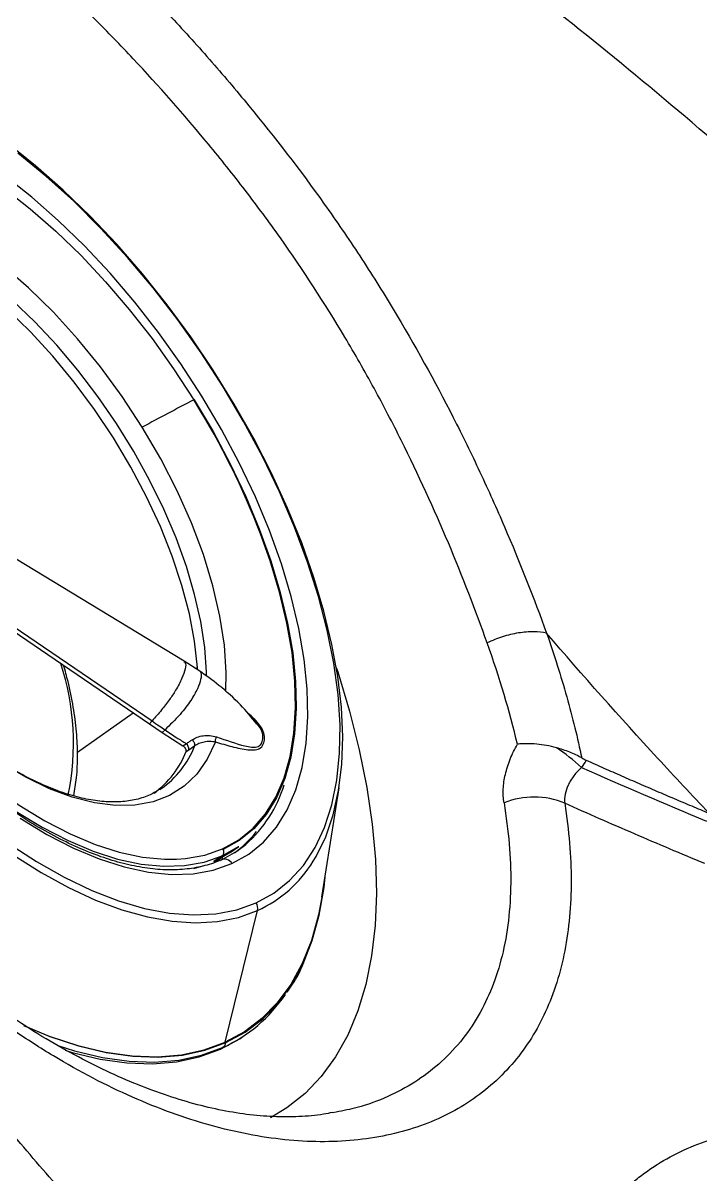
# Model space of a CAD drawing. Extents: x 527 to 611, y 788 to 934.
# Drawn here: x 540.353 to 543.259, y 818.72 to 823.659 of the extents above; entities that cross this region are included whole.
import ezdxf

# ---------------------------------------------------------------- set-up
doc = ezdxf.new("R2010")
doc.units = 0
doc.header["$MEASUREMENT"] = 0
doc.layers.add('1', color=4, linetype='Continuous')
doc.layers.add('GEOMETRY', color=4, linetype='Continuous', lineweight=25)

# ---------------------------------------------------------------- blocks, each defined once
blk = doc.blocks.new('2026_FLASH')
at = {"layer": 'GEOMETRY'}
for p, q in [((14.0127, 18.7179), (14.0059, 18.729)), ((13.9648, 17.609), (13.1452, 18.1056)), ((12.9452, 17.9338), (13.8155, 17.3409)), ((12.9595, 17.9436), (13.8265, 17.3529)), ((14.0309, 17.5668), (13.9644, 17.6093)), ((14.0144, 17.5773), (14.0212, 17.5822)), ((14.0218, 17.5725), (14.0212, 17.5822)), ((13.5066, 17.2197), (13.7459, 17.3883)), ((13.8265, 17.3529), (13.8155, 17.3409)), ((13.8155, 17.3409), (13.87, 17.3037)), ((13.8822, 17.315), (13.87, 17.3037)), ((13.87, 17.3037), (13.9589, 17.2461)), ((13.9589, 17.2461), (13.9734, 17.2555)), ((13.9838, 17.2295), (14.01, 17.2473)), ((13.9728, 17.2223), (13.9838, 17.2295)), ((13.8599, 17.0593), (13.8643, 17.0622)), ((14.554, 16.597), (14.6284, 17.0656)), ((14.1616, 16.7894), (14.1982, 16.8144)), ((14.1278, 16.775), (14.0912, 16.7501)), ((14.1264, 16.7677), (14.0944, 16.7459)), ((14.1616, 16.7894), (14.1264, 16.7677)), ((14.1309, 16.7605), (14.1264, 16.7677)), ((14.0059, 16.7208), (14.0543, 16.7353)), ((14.1402, 15.9755), (14.2787, 16.5403)), ((14.2157, 15.9997), (14.2254, 16.0063)), ((14.1194, 15.9458), (14.1291, 15.9524)), ((14.1402, 15.9755), (14.1436, 15.9741)), ((14.6163, 15.6764), (14.6004, 15.673))]:
    blk.add_line(p, q, dxfattribs=at)
at = {"layer": 'GEOMETRY', "flags": 128}
for points in [[(14.5176, 16.7519), (14.5298, 16.7722), (14.5713, 16.8568), (14.6036, 16.951), (14.6266, 17.0543), (14.64, 17.166), (14.6438, 17.2854), (14.6381, 17.4116), (14.6227, 17.5439), (14.5978, 17.6813), (14.5637, 17.8231), (14.5204, 17.9683), (14.4683, 18.116), (14.4077, 18.2651), (14.339, 18.4147), (14.2627, 18.5639), (14.1792, 18.7117), (14.0891, 18.8572), (13.993, 18.9993), (13.8915, 19.1372), (13.7853, 19.2699), (13.675, 19.3967), (13.5613, 19.5166), (13.4451, 19.6289), (13.327, 19.733), (13.2078, 19.828)], [(13.2319, 16.7788), (13.3509, 16.7036), (13.4687, 16.639), (13.5845, 16.5854), (13.6975, 16.5433), (13.8071, 16.5129), (13.9124, 16.4943), (14.0129, 16.4878), (14.1078, 16.4933), (14.1966, 16.5109), (14.2787, 16.5403)], [(14.2731, 16.5733), (14.3487, 16.6151), (14.4162, 16.6687), (14.4752, 16.7339), (14.5253, 16.8101), (14.5662, 16.8969), (14.5975, 16.9936), (14.6191, 17.0996), (14.6308, 17.2142), (14.6325, 17.3365), (14.6242, 17.4658), (14.606, 17.6012), (14.578, 17.7417), (14.5404, 17.8863), (14.4934, 18.0342), (14.4373, 18.1842), (14.3727, 18.3354), (14.2998, 18.4867), (14.2192, 18.6372), (14.1314, 18.7856), (14.0371, 18.9311), (13.9368, 19.0727), (13.8313, 19.2093), (13.7213, 19.3401), (13.6076, 19.4642), (13.4908, 19.5807), (13.3719, 19.6887), (13.2516, 19.7877)], [(13.2103, 16.8296), (13.3309, 16.7508), (13.4504, 16.683), (13.568, 16.6266), (13.6828, 16.582), (13.7942, 16.5495), (13.9013, 16.5293), (14.0034, 16.5216), (14.0999, 16.5264), (14.19, 16.5436), (14.2731, 16.5733)], [(14.169, 16.7413), (14.241, 16.7816), (14.3049, 16.8338), (14.3602, 16.8976), (14.4064, 16.9725), (14.4432, 17.0578), (14.4703, 17.1531), (14.4875, 17.2574), (14.4947, 17.3701), (14.4918, 17.4903), (14.4789, 17.6171), (14.456, 17.7494), (14.4233, 17.8864), (14.3811, 18.0269), (14.3297, 18.1699), (14.2695, 18.3143), (14.2008, 18.4589), (14.1244, 18.6028), (14.0407, 18.7448), (13.9504, 18.8838), (13.8541, 19.0187), (13.7526, 19.1486), (13.6467, 19.2725), (13.5372, 19.3893), (13.4249, 19.4983), (13.3106, 19.5985), (13.1953, 19.6893)], [(13.2612, 16.9366), (13.376, 16.8667), (13.4893, 16.8082), (13.6001, 16.7615), (13.7077, 16.7269), (13.8111, 16.7046), (13.9097, 16.6949), (14.0027, 16.6978), (14.0893, 16.7133), (14.169, 16.7413)], [(13.2445, 16.965), (13.3562, 16.897), (13.4664, 16.8401), (13.5743, 16.7946), (13.6789, 16.7609), (13.7796, 16.7393), (13.8756, 16.7298), (13.966, 16.7327), (14.0503, 16.7478), (14.1278, 16.775)], [(11.9629, 19.6366), (11.983, 19.6791), (12.0274, 19.7511), (12.0804, 19.8123), (12.1418, 19.8625), (12.211, 19.9012), (12.2875, 19.928), (12.3707, 19.9429), (12.46, 19.9457), (12.5547, 19.9364), (12.6541, 19.915), (12.7574, 19.8818), (12.8639, 19.8369), (12.9726, 19.7807), (13.0829, 19.7136), (13.1939, 19.6362), (13.3046, 19.549), (13.4144, 19.4528), (13.5222, 19.3481), (13.6274, 19.2359), (13.7292, 19.1169), (13.8266, 18.9922), (13.9191, 18.8625), (14.0059, 18.729)], [(13.7849, 18.6124), (13.6984, 18.7442), (13.6054, 18.8711), (13.5067, 18.9917), (13.4036, 19.1048), (13.2971, 19.2091), (13.1884, 19.3035), (13.0787, 19.3869), (12.9691, 19.4584), (12.879, 19.5082)], [(14.0603, 17.5451), (14.06, 17.5617), (14.0525, 17.6677), (14.0355, 17.7795), (14.0092, 17.8958), (13.9737, 18.0157), (13.9295, 18.138), (13.8768, 18.2615), (13.8164, 18.385), (13.7486, 18.5075), (13.6741, 18.6277), (13.5937, 18.7444), (13.5081, 18.8567), (13.4182, 18.9634), (13.3247, 19.0635), (13.2286, 19.1561), (13.1307, 19.2403), (13.032, 19.3152), (12.9334, 19.3803), (12.8992, 19.4006)], [(14.0212, 17.5822), (14.0092, 17.6944), (13.987, 17.8122), (13.9549, 17.9343), (13.9133, 18.0595), (13.8626, 18.1866), (13.8033, 18.3143), (13.7359, 18.4413), (13.6612, 18.5662), (13.5799, 18.6879), (13.4929, 18.8051), (13.401, 18.9166), (13.3051, 19.0214), (13.2062, 19.1182), (13.1053, 19.2063), (13.0035, 19.2846), (12.9046, 19.3506)], [(14.0079, 18.73), (14.0885, 18.5934), (14.1621, 18.4549), (14.2281, 18.3156), (14.2861, 18.1766), (14.3356, 18.039), (14.3762, 17.9038), (14.4077, 17.772), (14.4297, 17.6446), (14.4422, 17.5226), (14.445, 17.413)], [(14.1424, 17.4795), (14.1443, 17.5612), (14.1368, 17.6786), (14.1179, 17.8029), (14.0878, 17.9326), (14.0469, 18.0664), (13.9955, 18.2028), (13.9342, 18.3402), (13.8637, 18.4773), (13.7849, 18.6124)], [(13.9314, 16.7601), (13.9694, 16.7629), (14.0526, 16.7778), (14.1291, 16.8046), (14.1983, 16.8433), (14.2597, 16.8935), (14.3127, 16.9547), (14.3571, 17.0267), (14.3925, 17.1087), (14.4185, 17.2001), (14.4351, 17.3004), (14.442, 17.4086), (14.4392, 17.5241), (14.4268, 17.6458), (14.4048, 17.7729), (14.3734, 17.9045), (14.3329, 18.0395), (14.292, 18.1546)], [(12.3342, 17.9768), (12.421, 17.8433), (12.5135, 17.7136), (12.6109, 17.5889), (12.7126, 17.4699), (12.8178, 17.3577), (12.9257, 17.253), (13.0355, 17.1568), (13.1462, 17.0696), (13.2572, 16.9922), (13.3675, 16.9251), (13.4762, 16.8689), (13.5827, 16.824), (13.686, 16.7907), (13.7854, 16.7694), (13.8801, 16.7601), (13.9314, 16.7601)], [(14.6166, 17.5821), (14.6225, 17.5641), (14.6733, 17.395), (14.7151, 17.2292), (14.7476, 17.0674), (14.7707, 16.9105), (14.7842, 16.7592), (14.7882, 16.6141), (14.7826, 16.4761), (14.7675, 16.3458), (14.7428, 16.2237), (14.7087, 16.1105), (14.6654, 16.0066), (14.6132, 15.9127), (14.5521, 15.8291), (14.4826, 15.7563), (14.4049, 15.6945), (14.3351, 15.6522)], [(14.445, 17.413), (14.4449, 17.4069), (14.438, 17.2984), (14.4214, 17.1979), (14.3953, 17.1063), (14.3599, 17.0241), (14.3154, 16.952), (14.2623, 16.8906), (14.2008, 16.8404), (14.1314, 16.8016)], [(14.0984, 17.2634), (14.063, 17.189), (14.0181, 17.1255), (13.9641, 17.0736), (13.9016, 17.0338), (13.8311, 17.0065), (13.7534, 16.992), (13.6693, 16.9904), (13.5795, 17.0017), (13.4849, 17.0258), (13.3865, 17.0624), (13.2852, 17.1113), (13.1821, 17.1719), (13.1503, 17.1928)], [(14.12, 16.7554), (14.1906, 16.7949), (14.2289, 16.824)], [(14.1278, 16.775), (14.1979, 16.8142), (14.1982, 16.8144)], [(14.1436, 15.9741), (14.2262, 16.0189), (14.3009, 16.0754), (14.3674, 16.1434), (14.4251, 16.2223), (14.4739, 16.3118), (14.5135, 16.4114), (14.5435, 16.5205), (14.5639, 16.6386), (14.5705, 16.7006)], [(14.554, 16.597), (14.5396, 16.5212), (14.5096, 16.4123), (14.4701, 16.3128), (14.4214, 16.2234), (14.3637, 16.1445), (14.2974, 16.0767), (14.2227, 16.0202), (14.1402, 15.9755)], [(13.2757, 16.0475), (13.3862, 16.0022), (13.5087, 15.9618), (13.6273, 15.9335), (13.7414, 15.9174), (13.8504, 15.9135), (13.9535, 15.922), (14.0503, 15.9426), (14.1402, 15.9755)], [(13.2766, 16.0468), (13.3886, 16.0009), (13.5113, 15.9605), (13.6301, 15.9321), (13.7443, 15.916), (13.8534, 15.9121), (13.9567, 15.9205), (14.0536, 15.9412), (14.1436, 15.9741)], [(13.4221, 15.9612), (13.4943, 15.9388), (13.6136, 15.9103), (13.7283, 15.8941), (13.8378, 15.8902), (13.9414, 15.8987), (14.0387, 15.9195), (14.1291, 15.9524)], [(14.1194, 15.9458), (14.2023, 15.9908), (14.2157, 15.9997)], [(13.4543, 15.9411), (13.4846, 15.9321), (13.6039, 15.9037), (13.7186, 15.8875), (13.828, 15.8836), (13.9317, 15.8921), (14.029, 15.9128), (14.1194, 15.9458)]]:
    blk.add_lwpolyline(points, dxfattribs=at)
at = {"layer": 'GEOMETRY'}
for centre, radius, start, end in [((18.2935, 10.3323), 9.4281, 117.05038, 118.56891), ((14.0311, 18.6798), 0.0553, 114.7349, 117.117), ((11.1695, 16.9574), 3.3441, 20.9779, 31.7654), ((12.3896, 17.2575), 1.1003, 348.3679, 18.1311), ((13.6365, 17.3915), 0.4005, 304.6724, 338.8913), ((13.9554, 17.2333), 0.0286, 352.468, 51.02), ((15.0471, 16.4741), 0.9203, 47.6081, 56.145), ((13.5943, 17.3716), 0.407, 306.2944, 338.5147), ((13.8513, 17.2478), 0.5676, 311.7043, 342.7135), ((15.4637, 16.6878), 0.339, 67.0305, 112.242), ((13.8993, 17.1717), 0.4755, 306.099, 322.085), ((14.1156, 16.7902), 0.0195, 308.7997, 35.887), ((13.9006, 17.1738), 0.4647, 294.2165, 299.0672), ((14.1378, 16.7251), 0.0352, 27.4907, 120.3053), ((14.0525, 17.0365), 0.5453, 294.5088, 328.5398), ((14.2362, 16.55), 0.0436, 347.1266, 32.2493), ((13.8633, 16.5381), 0.6431, 294.4123, 326.2513), ((14.1082, 15.9822), 0.0363, 305.113, 347.1659)]:
    blk.add_arc(centre, radius, start, end, dxfattribs=at)
for points, knots in [([(30.6017, 16.0849), (30.566, 16.087), (30.4949, 16.091), (30.3889, 16.0968), (30.284, 16.1025), (30.1803, 16.1081), (30.0779, 16.1136), (29.9767, 16.1189), (29.8488, 16.1255), (29.6939, 16.1332), (29.517, 16.142), (29.3341, 16.1503), (28.9722, 16.168), (28.4201, 16.2062), (27.6978, 16.281), (26.9721, 16.3814), (26.3739, 16.4864), (25.8931, 16.5852), (25.5994, 16.6516), (25.3621, 16.7089), (25.2127, 16.7464), (25.0896, 16.7788), (24.9996, 16.8036), (24.9136, 16.8282), (24.6999, 16.8916), (24.3616, 17.0044), (23.9051, 17.1851), (23.4972, 17.3732), (23.1381, 17.5602), (22.8755, 17.711), (22.6715, 17.8367), (22.537, 17.9237), (22.4211, 18.0013), (22.322, 18.0688), (22.2256, 18.1362), (22.1272, 18.2058), (22.0228, 18.2804), (21.9065, 18.3649), (21.7786, 18.4596), (21.6268, 18.5744), (21.4552, 18.7077), (21.268, 18.8576), (20.9647, 19.1075), (20.5411, 19.4771), (20.0063, 19.9867), (19.486, 20.5306), (19, 21.0879), (18.5583, 21.6408), (18.2624, 22.0452), (18.0879, 22.2957), (18.0199, 22.395), (17.9595, 22.4843), (17.9059, 22.5651), (17.8584, 22.639), (17.8089, 22.7177), (17.7339, 22.8398), (17.6359, 23.0065), (17.5187, 23.2191), (17.3326, 23.5797), (17.0986, 24.1018), (16.9161, 24.6204), (16.812, 24.973), (16.7702, 25.1268), (16.7375, 25.2543), (16.7136, 25.35), (16.6938, 25.4315), (16.663, 25.5606), (16.6211, 25.7417), (16.5696, 25.9794), (16.4876, 26.3826), (16.3889, 26.9426), (16.3051, 27.546), (16.2614, 27.9337), (16.2443, 28.1008), (16.2391, 28.154), (16.2361, 28.1845), (16.2288, 28.2606), (16.2114, 28.4512), (16.1875, 28.7557), (16.1683, 29.0658), (16.1565, 29.3086), (16.1484, 29.4906), (16.1399, 29.6664), (16.1301, 29.8665), (16.1189, 30.0866), (16.1063, 30.3278), (16.0974, 30.4898), (16.0929, 30.5717)], [0, 0, 0, 0, 0.004744, 0.009435, 0.014072, 0.018652, 0.023174, 0.027637, 0.032039, 0.040074, 0.048081, 0.055361, 0.064133, 0.095663, 0.127765, 0.158712, 0.190679, 0.206241, 0.221989, 0.22944, 0.237632, 0.241792, 0.245786, 0.249614, 0.253278, 0.27438, 0.295304, 0.316089, 0.331755, 0.34699, 0.354705, 0.362308, 0.367399, 0.37249, 0.37758, 0.382381, 0.387831, 0.393931, 0.400681, 0.40808, 0.418158, 0.428325, 0.438583, 0.468132, 0.499774, 0.532431, 0.563759, 0.593756, 0.622418, 0.627529, 0.632638, 0.637746, 0.641264, 0.644997, 0.648947, 0.653113, 0.663274, 0.673599, 0.684092, 0.715088, 0.746654, 0.75443, 0.762264, 0.767118, 0.771342, 0.774936, 0.777897, 0.788412, 0.798855, 0.809224, 0.841464, 0.872321, 0.888225, 0.892211, 0.894205, 0.895202, 0.896199, 0.904176, 0.920173, 0.936103, 0.944884, 0.952084, 0.96004, 0.96806, 0.978483, 0.989135, 1, 1, 1, 1]), ([(22.0673, 12.6837), (22.0633, 12.6948), (22.0552, 12.7171), (22.0427, 12.751), (22.0299, 12.7853), (22.0167, 12.8199), (22.0031, 12.855), (21.9892, 12.8904), (21.9749, 12.9263), (21.946, 12.9979), (21.9008, 13.106), (21.8141, 13.3031), (21.6953, 13.5537), (21.5312, 13.8685), (21.3463, 14.192), (21.1354, 14.5305), (20.9018, 14.8767), (20.6173, 15.2697), (20.2762, 15.7083), (19.8727, 16.1941), (19.4819, 16.6394), (19.1142, 17.0424), (18.7797, 17.3986), (18.4375, 17.7536), (18.0902, 18.1052), (17.7382, 18.4533), (17.3825, 18.7965), (17.0259, 19.1318), (16.6222, 19.5004), (16.1762, 19.8923), (15.6904, 20.2962), (15.2531, 20.6361), (14.8623, 20.9185), (14.518, 21.1498), (14.1804, 21.3585), (13.8589, 21.5404), (13.5463, 21.7014), (13.2984, 21.8175), (13.1032, 21.9026), (12.989, 21.9501), (12.9038, 21.9842), (12.8472, 22.0064), (12.7917, 22.0276), (12.7375, 22.0479), (12.702, 22.0608), (12.6843, 22.0672)], [0, 0, 0, 0, 0.003847, 0.007719, 0.011616, 0.015536, 0.019482, 0.023452, 0.027447, 0.031466, 0.047253, 0.062938, 0.094861, 0.125497, 0.157333, 0.18811, 0.219602, 0.250699, 0.291698, 0.333286, 0.375767, 0.406605, 0.438001, 0.469012, 0.50038, 0.53185, 0.562999, 0.59438, 0.625247, 0.6679, 0.709493, 0.750303, 0.781218, 0.812575, 0.84329, 0.87534, 0.905692, 0.937544, 0.953077, 0.968703, 0.975133, 0.981478, 0.987738, 0.993912, 1, 1, 1, 1]), ([(13.214, 21.033), (13.3258, 20.9382), (13.4394, 20.8367), (13.6685, 20.6196), (13.7839, 20.5039), (13.9283, 20.3496), (13.9572, 20.3182), (14.015, 20.2544), (14.044, 20.222), (14.1299, 20.1241), (14.1864, 20.0576), (14.3534, 19.8547), (14.4616, 19.7147), (14.6168, 19.4964), (14.6674, 19.4222), (14.7417, 19.3088), (14.7661, 19.2707), (14.8139, 19.1945), (14.8374, 19.1563), (14.9527, 18.9648), (15.0382, 18.8102), (15.1572, 18.5766), (15.1953, 18.4985), (15.2503, 18.381), (15.2683, 18.3417), (15.3034, 18.2635), (15.3205, 18.2245), (15.4039, 18.0306), (15.4638, 17.8781), (15.5181, 17.7291)], [0, 0, 0, 0, 0.125, 0.125, 0.25, 0.25, 0.28125, 0.28125, 0.3125, 0.3125, 0.375, 0.375, 0.5, 0.5, 0.5625, 0.5625, 0.59375, 0.59375, 0.625, 0.625, 0.75, 0.75, 0.8125, 0.8125, 0.84375, 0.84375, 0.875, 0.875, 1, 1, 1, 1]), ([(15.263, 17.6875), (15.2128, 17.8279), (15.1578, 17.971), (15.0358, 18.2609), (14.9689, 18.4078), (14.8764, 18.5931), (14.8574, 18.6302), (14.8185, 18.7047), (14.7986, 18.742), (14.738, 18.8531), (14.6962, 18.9263), (14.5667, 19.1437), (14.4749, 19.2853), (14.3281, 19.4925), (14.2777, 19.5607), (14.1741, 19.6955), (14.1216, 19.7611), (13.9629, 19.9536), (13.8551, 20.0756), (13.6913, 20.25), (13.6363, 20.3066), (13.5535, 20.3895), (13.5258, 20.4168), (13.4707, 20.4703), (13.4433, 20.4965), (13.3066, 20.6254), (13.1989, 20.7211), (13.0939, 20.8102)], [0, 0, 0, 0, 0.125, 0.125, 0.25, 0.25, 0.28125, 0.28125, 0.3125, 0.3125, 0.375, 0.375, 0.5, 0.5, 0.5625, 0.5625, 0.625, 0.625, 0.75, 0.75, 0.8125, 0.8125, 0.84375, 0.84375, 0.875, 0.875, 1, 1, 1, 1]), ([(14.1246, 16.758), (14.1131, 16.7531), (14.0788, 16.7388), (14.017, 16.7226), (13.9373, 16.7134), (13.8523, 16.715), (13.7626, 16.7272), (13.6687, 16.7499), (13.5713, 16.7831), (13.4709, 16.8264), (13.3682, 16.8797), (13.2638, 16.9428), (13.1586, 17.0151), (13.0531, 17.0963), (12.9482, 17.1858), (12.8446, 17.283), (12.7429, 17.3874), (12.644, 17.4981), (12.5484, 17.6145), (12.4568, 17.7358), (12.3698, 17.8611), (12.2881, 17.9896), (12.2122, 18.1205), (12.1425, 18.2528), (12.0796, 18.3857), (12.0238, 18.5182), (11.9756, 18.6494), (11.9353, 18.7785), (11.903, 18.9045), (11.879, 19.0266), (11.8634, 19.144), (11.8563, 19.2557), (11.8576, 19.3611), (11.8673, 19.4595), (11.8851, 19.5502), (11.9109, 19.6326), (11.9444, 19.7065), (11.9858, 19.7708), (12.024, 19.8171), (12.0508, 19.8382), (12.0589, 19.8446)], [0, 0, 0, 0, 0.014081, 0.041865, 0.069435, 0.096745, 0.123863, 0.150867, 0.177816, 0.204748, 0.23168, 0.258626, 0.285592, 0.312578, 0.339584, 0.366608, 0.393646, 0.420697, 0.447757, 0.474823, 0.501893, 0.528964, 0.556032, 0.583095, 0.61015, 0.637194, 0.664225, 0.691237, 0.71823, 0.745199, 0.772144, 0.799063, 0.825961, 0.852848, 0.879738, 0.906662, 0.93367, 0.960835, 0.988237, 1, 1, 1, 1]), ([(15.5181, 17.7291), (15.5014, 17.7331), (15.4825, 17.7352), (15.4416, 17.7356), (15.4197, 17.7338), (15.3748, 17.7265), (15.3518, 17.7209), (15.3064, 17.7065), (15.284, 17.6977), (15.263, 17.6875)], [0, 0, 0, 0, 0.25, 0.25, 0.5, 0.5, 0.75, 0.75, 1, 1, 1, 1]), ([(16.2149, 16.9571), (16.1406, 17.0353), (15.9038, 17.2886), (15.6736, 17.5478), (15.5181, 17.7291)], [0.5386763, 0.5386763, 0.5386763, 0.5386763, 0.5625, 0.61526899, 0.61526899, 0.61526899, 0.61526899]), ([(15.5181, 17.7291), (15.5505, 17.6364), (15.5792, 17.5456), (15.6293, 17.3674), (15.6507, 17.28), (15.6684, 17.1944)], [0, 0, 0, 0, 0.5, 0.5, 1, 1, 1, 1]), ([(13.4909, 17.0323), (13.4954, 17.0581), (13.5051, 17.1131), (13.5086, 17.2052), (13.5041, 17.306), (13.4901, 17.4121), (13.4715, 17.5076), (13.4542, 17.5685), (13.4476, 17.5916)], [0, 0, 0, 0, 0.161124, 0.342604, 0.524776, 0.707041, 0.889098, 1, 1, 1, 1]), ([(13.9629, 17.606), (13.9654, 17.6054), (13.9729, 17.6037), (13.9695, 17.5774), (13.9563, 17.5366), (13.9305, 17.4876), (13.8996, 17.441), (13.8649, 17.3958), (13.8402, 17.3682), (13.8265, 17.3529)], [0, 0, 0, 0, 0.072612, 0.221669, 0.370725, 0.530237, 0.656053, 0.809179, 1, 1, 1, 1]), ([(14.0309, 17.5667), (14.0329, 17.5646), (14.0388, 17.5581), (14.0369, 17.5327), (14.0253, 17.4985), (14.0087, 17.4662), (13.992, 17.4392), (13.971, 17.41), (13.9337, 17.3648), (13.9037, 17.3358), (13.8822, 17.315)], [0, 0, 0, 0, 0.075976, 0.226776, 0.377575, 0.455263, 0.537588, 0.62859, 0.732963, 1, 1, 1, 1]), ([(14.2763, 17.3398), (14.2533, 17.3677), (14.204, 17.4276), (14.1203, 17.5028), (14.0576, 17.5476), (14.029, 17.568)], [0, 0, 0, 0, 0.3235606, 0.6926907, 1, 1, 1, 1]), ([(15.596, 16.9999), (15.614, 16.8832), (15.623, 16.7724), (15.623, 16.5619), (15.6141, 16.4622), (15.5868, 16.3211), (15.5752, 16.2754), (15.5477, 16.1881), (15.5317, 16.1465), (15.4773, 16.0274), (15.4323, 15.9557), (15.3517, 15.8598), (15.3227, 15.8297), (15.2601, 15.7737), (15.227, 15.748), (15.1223, 15.6779), (15.0456, 15.6404), (14.9206, 15.5979), (14.8773, 15.586), (14.7874, 15.5671), (14.7407, 15.5601), (14.5979, 15.5464), (14.4986, 15.5472), (14.2926, 15.5685), (14.1859, 15.589), (13.9655, 15.6505), (13.8542, 15.6909), (13.6302, 15.79), (13.5174, 15.8488), (13.3754, 15.9341), (13.347, 15.9518), (13.2901, 15.9883), (13.2615, 16.0072), (13.1764, 16.0652), (13.1201, 16.1058), (12.9528, 16.2335), (12.8432, 16.3261), (12.6818, 16.4765), (12.6286, 16.5286), (12.5231, 16.6365), (12.4707, 16.6926), (12.3175, 16.8645), (12.2198, 16.9843), (12.0336, 17.2343), (11.9451, 17.3645), (11.8615, 17.5002)], [0, 0, 0, 0, 0.0625, 0.0625, 0.125, 0.125, 0.15625, 0.15625, 0.1875, 0.1875, 0.25, 0.25, 0.28125, 0.28125, 0.3125, 0.3125, 0.375, 0.375, 0.40625, 0.40625, 0.4375, 0.4375, 0.5, 0.5, 0.5625, 0.5625, 0.625, 0.625, 0.6875, 0.6875, 0.703125, 0.703125, 0.71875, 0.71875, 0.75, 0.75, 0.8125, 0.8125, 0.84375, 0.84375, 0.875, 0.875, 0.9375, 0.9375, 1, 1, 1, 1]), ([(14.6, 15.6744), (14.5873, 15.6717), (14.5424, 15.6621), (14.4579, 15.6554), (14.348, 15.6548), (14.2331, 15.6647), (14.1142, 15.6847), (13.991, 15.7148), (13.8634, 15.7552), (13.7317, 15.806), (13.5966, 15.8673), (13.459, 15.9389), (13.3198, 16.0206), (13.1801, 16.1122), (13.0407, 16.213), (12.9028, 16.3226), (12.7674, 16.4404), (12.6352, 16.5655), (12.5063, 16.6983), (12.3808, 16.8388), (12.2584, 16.987), (12.1398, 17.142), (12.0259, 17.3032), (11.9414, 17.4297), (11.8967, 17.5034), (11.8864, 17.5202)], [0, 0, 0, 0, 0.018711, 0.066139, 0.112649, 0.158323, 0.203419, 0.248315, 0.293558, 0.339176, 0.38515, 0.431418, 0.477892, 0.524467, 0.571007, 0.617385, 0.663503, 0.709282, 0.754597, 0.800537, 0.84665, 0.893002, 0.939527, 0.986152, 1, 1, 1, 1]), ([(17.4771, 11.8044), (17.4558, 11.8186), (17.4132, 11.8469), (17.3495, 11.8896), (17.286, 11.9326), (17.2227, 11.9758), (17.1596, 12.0192), (17.0967, 12.0629), (17.0339, 12.1068), (16.9713, 12.1509), (16.909, 12.1952), (16.8468, 12.2398), (16.7847, 12.2846), (16.7229, 12.3296), (16.6613, 12.3749), (16.5998, 12.4203), (16.5386, 12.466), (16.4775, 12.5119), (16.4166, 12.558), (16.3559, 12.6044), (16.2954, 12.6509), (16.2351, 12.6977), (16.175, 12.7447), (16.1151, 12.7919), (16.0554, 12.8393), (15.9959, 12.8869), (15.9365, 12.9348), (15.8774, 12.9828), (15.8184, 13.0311), (15.7597, 13.0795), (15.7011, 13.1282), (15.6428, 13.1771), (15.5846, 13.2262), (15.5267, 13.2755), (15.4689, 13.325), (15.4114, 13.3747), (15.354, 13.4246), (15.2969, 13.4747), (15.2399, 13.525), (15.1832, 13.5755), (15.1266, 13.6262), (15.0703, 13.6771), (15.0141, 13.7282), (14.9582, 13.7795), (14.9025, 13.831), (14.847, 13.8827), (14.7917, 13.9346), (14.7366, 13.9867), (14.6817, 14.039), (14.627, 14.0915), (14.5725, 14.1441), (14.5183, 14.197), (14.4642, 14.25), (14.4104, 14.3033), (14.3351, 14.3782), (14.2388, 14.4753), (14.122, 14.5951), (14.0061, 14.7159), (13.8912, 14.8377), (13.7772, 14.9605), (13.6641, 15.0843), (13.5521, 15.2091), (13.441, 15.3349), (13.3309, 15.4617), (13.2218, 15.5894), (13.1137, 15.7182), (13.0066, 15.8479), (12.9005, 15.9785), (12.7955, 16.1101), (12.6915, 16.2426), (12.5885, 16.3761), (12.4867, 16.5105), (12.3859, 16.6458), (12.2861, 16.7821), (12.1875, 16.9192), (12.09, 17.0573), (11.9936, 17.1963), (11.8982, 17.3361), (11.8356, 17.43), (11.8043, 17.4769)], [0, 0, 0, 0, 0.0095281, 0.0190519, 0.0285714, 0.0380866, 0.0475976, 0.0571045, 0.0666072, 0.0761059, 0.0856006, 0.0950913, 0.1045781, 0.1140609, 0.1235399, 0.133015, 0.1424863, 0.1519538, 0.1614177, 0.1708779, 0.1803345, 0.1897875, 0.199237, 0.208683, 0.2181256, 0.2275647, 0.2370005, 0.2464329, 0.2558621, 0.265288, 0.2747107, 0.2841302, 0.2935466, 0.3029599, 0.3123702, 0.3217775, 0.3311818, 0.3405832, 0.3499818, 0.3593775, 0.3687704, 0.3781605, 0.3875479, 0.3969327, 0.4063148, 0.4156943, 0.4250713, 0.4344458, 0.4438178, 0.4531873, 0.4625545, 0.4719193, 0.4812817, 0.4906419, 0.4999999, 0.5206722, 0.5413554, 0.5620498, 0.582756, 0.6034742, 0.6242049, 0.6449486, 0.6657058, 0.6864767, 0.707262, 0.7280619, 0.748877, 0.7697077, 0.7905544, 0.8114175, 0.8322976, 0.8531951, 0.8741103, 0.8950438, 0.9159959, 0.9369671, 0.957958, 0.9789688, 1, 1, 1, 1]), ([(14.2833, 17.3405), (14.2829, 17.3413), (14.2774, 17.3496), (14.2618, 17.364), (14.2469, 17.3796), (14.2368, 17.3863), (14.2352, 17.3873)], [0, 0, 0, 0, 0.041765, 0.477573, 0.916886, 1, 1, 1, 1]), ([(13.8265, 17.3529), (13.8369, 17.3458), (13.8555, 17.3332), (13.874, 17.3206), (13.8822, 17.315)], [0, 0, 0, 0, 0.559371, 1, 1, 1, 1]), ([(14.0984, 17.2634), (14.122, 17.2564), (14.1699, 17.2421), (14.2277, 17.229), (14.2698, 17.2277), (14.2952, 17.2366), (14.307, 17.2582), (14.311, 17.2842), (14.303, 17.3139), (14.2896, 17.3321), (14.2833, 17.3405)], [0, 0, 0, 0, 0.1964689, 0.3989611, 0.4999578, 0.6014863, 0.7057334, 0.8164786, 0.9149336, 1, 1, 1, 1]), ([(14.1029, 17.2848), (14.1447, 17.2701), (14.1967, 17.2518), (14.2525, 17.2401), (14.2732, 17.2402), (14.2859, 17.2454), (14.2953, 17.2542), (14.3012, 17.2702), (14.303, 17.2885), (14.2991, 17.3052), (14.2921, 17.3215), (14.2831, 17.3332), (14.2774, 17.3407)], [0, 0, 0, 0, 0.37581, 0.46775, 0.557856, 0.602602, 0.647715, 0.739722, 0.831688, 0.876807, 0.921561, 1, 1, 1, 1]), ([(14.2774, 17.3407), (14.2767, 17.3418), (14.2699, 17.3516), (14.2608, 17.362), (14.2512, 17.369), (14.2508, 17.3693)], [0, 0, 0, 0, 0.10774, 0.960079, 1, 1, 1, 1]), ([(13.8822, 17.315), (13.899, 17.3036), (13.9293, 17.2832), (13.9598, 17.2641), (13.9734, 17.2555)], [0, 0, 0, 0, 0.556578, 1, 1, 1, 1]), ([(13.9987, 17.2723), (14.0056, 17.2763), (14.0199, 17.2846), (14.0466, 17.2908), (14.0754, 17.2921), (14.0937, 17.2872), (14.1029, 17.2848)], [0, 0, 0, 0, 0.231484, 0.474357, 0.733974, 1, 1, 1, 1]), ([(14.0984, 17.2634), (14.0984, 17.2647), (14.0983, 17.2674), (14.0992, 17.2729), (14.1007, 17.279), (14.1022, 17.2829), (14.1029, 17.2848)], [0, 0, 0, 0, 0.230507, 0.481406, 0.742285, 1, 1, 1, 1]), ([(13.9727, 17.2222), (13.9729, 17.223), (13.9735, 17.2246), (13.9733, 17.2275), (13.9724, 17.2307), (13.9707, 17.2341), (13.9685, 17.2376), (13.9657, 17.2408), (13.9625, 17.2437), (13.9601, 17.2453), (13.9589, 17.2461)], [0, 0, 0, 0, 0.125498, 0.245258, 0.36564, 0.492889, 0.621916, 0.745398, 0.869433, 1, 1, 1, 1]), ([(13.9734, 17.2555), (13.9782, 17.2586), (13.9865, 17.264), (13.995, 17.2698), (13.9987, 17.2723)], [0, 0, 0, 0, 0.5680052, 1, 1, 1, 1]), ([(14.01, 17.2473), (14.0102, 17.248), (14.0105, 17.2493), (14.0103, 17.2521), (14.0095, 17.2554), (14.0081, 17.2591), (14.0061, 17.2628), (14.0038, 17.2664), (14.0013, 17.2696), (13.9995, 17.2714), (13.9987, 17.2723)], [0, 0, 0, 0, 0.115531, 0.239054, 0.368494, 0.501033, 0.633419, 0.762422, 0.88528, 1, 1, 1, 1]), ([(14.01, 17.2473), (14.0157, 17.2508), (14.0278, 17.2582), (14.0504, 17.2648), (14.0749, 17.2676), (14.0905, 17.2648), (14.0984, 17.2634)], [0, 0, 0, 0, 0.22436, 0.474798, 0.736076, 1, 1, 1, 1]), ([(15.3354, 17.0015), (15.3339, 17.011), (15.3328, 17.0208), (15.3318, 17.0407), (15.3318, 17.0509), (15.3333, 17.0817), (15.3363, 17.1027), (15.3438, 17.1347), (15.3467, 17.1455), (15.3536, 17.1671), (15.3576, 17.1781), (15.3707, 17.2108), (15.3811, 17.2323), (15.3931, 17.2534)], [0, 0, 0, 0, 0.125, 0.125, 0.25, 0.25, 0.5, 0.5, 0.625, 0.625, 0.75, 0.75, 1, 1, 1, 1]), ([(15.5598, 17.2383), (15.5318, 17.246), (15.5037, 17.2511), (15.4614, 17.255), (15.4473, 17.2556), (15.4266, 17.2555), (15.4198, 17.2553), (15.4063, 17.2546), (15.3996, 17.2541), (15.3931, 17.2534)], [0, 0, 0, 0, 0.5, 0.5, 0.75, 0.75, 0.875, 0.875, 1, 1, 1, 1]), ([(15.6684, 17.1944), (15.6525, 17.2035), (15.6354, 17.2117), (15.608, 17.2227), (15.5985, 17.2262), (15.5793, 17.2327), (15.5696, 17.2356), (15.5598, 17.2383)], [0, 0, 0, 0, 0.5, 0.5, 0.75, 0.75, 1, 1, 1, 1]), ([(13.8631, 17.0623), (13.8487, 17.0533), (13.8173, 17.0334), (13.7603, 17.015), (13.6942, 17.005), (13.6225, 17.0056), (13.5461, 17.0165), (13.4653, 17.0375), (13.3808, 17.0684), (13.2931, 17.1097), (13.2137, 17.1536), (13.1633, 17.1874), (13.1435, 17.2007)], [0, 0, 0, 0, 0.094309, 0.206852, 0.316183, 0.422027, 0.525583, 0.627976, 0.729921, 0.83179, 0.933747, 1, 1, 1, 1]), ([(15.6675, 17.1538), (15.6554, 17.1425), (15.6446, 17.1306), (15.6305, 17.112), (15.6261, 17.1056), (15.6181, 17.0926), (15.6144, 17.0859), (15.6049, 17.066), (15.6004, 17.0527), (15.5952, 17.026), (15.5945, 17.0127), (15.596, 16.9999)], [0, 0, 0, 0, 0.25, 0.25, 0.375, 0.375, 0.5, 0.5, 0.75, 0.75, 1, 1, 1, 1]), ([(15.6883, 17.1842), (15.7135, 17.1731), (15.7637, 17.1508), (15.8391, 17.1176), (15.9144, 17.0848), (15.9896, 17.0524), (16.0647, 17.0203), (16.1397, 16.9886), (16.1898, 16.9676), (16.2148, 16.9572)], [0, 0, 0, 0, 0.144569, 0.288565, 0.431989, 0.574843, 0.717129, 0.858847, 1, 1, 1, 1]), ([(15.3354, 17.0015), (15.3439, 16.9423), (15.3608, 16.824), (15.3666, 16.6553), (15.3569, 16.4945), (15.33, 16.345), (15.2867, 16.2091), (15.2273, 16.0858), (15.1509, 15.9754), (15.0593, 15.8804), (14.9546, 15.802), (14.8374, 15.74), (14.7245, 15.6971), (14.6465, 15.6822), (14.6163, 15.6764)], [0, 0, 0, 0, 0.085114, 0.170226, 0.257812, 0.345396, 0.430525, 0.515653, 0.603356, 0.69106, 0.775096, 0.859135, 0.945512, 1, 1, 1, 1]), ([(16.1962, 16.7413), (16.0952, 16.7833), (15.9947, 16.8259), (15.7946, 16.9121), (15.695, 16.9557), (15.596, 16.9999)], [0, 0, 0, 0, 0.5, 0.5, 1, 1, 1, 1]), ([(14.4056, 16.1904), (14.4136, 16.2017), (14.4399, 16.2388), (14.4633, 16.2814), (14.4762, 16.3147), (14.4768, 16.3162)], [0, 0, 0, 0, 0.2958323, 0.9690525, 1, 1, 1, 1]), ([(17.5003, 11.8615), (17.3645, 11.9452), (17.2345, 12.0336), (16.9853, 12.2192), (16.8661, 12.3163), (16.6953, 12.4684), (16.6397, 12.5202), (16.5584, 12.5995), (16.5316, 12.6262), (16.4792, 12.6799), (16.4535, 12.7068), (16.3274, 12.8419), (16.2346, 12.9516), (16.0647, 13.174), (15.9877, 13.2868), (15.9016, 13.4297), (15.8849, 13.4583), (15.8529, 13.5152), (15.8375, 13.5436), (15.7931, 13.6286), (15.7659, 13.6849), (15.6914, 13.853), (15.6512, 13.9638), (15.6128, 14.1005), (15.6057, 14.1278), (15.5928, 14.1821), (15.587, 14.2092), (15.5713, 14.2899), (15.5634, 14.3426), (15.5473, 14.4975), (15.5464, 14.5966), (15.5598, 14.7384), (15.5666, 14.7846), (15.5806, 14.852), (15.5859, 14.8741), (15.5977, 14.9178), (15.6043, 14.9393), (15.6398, 15.0444), (15.6773, 15.1213), (15.77, 15.2602), (15.8252, 15.3223), (15.9053, 15.3901), (15.922, 15.4032), (15.9562, 15.4283), (15.9738, 15.4402), (16.0279, 15.4743), (16.0657, 15.4948), (16.1847, 15.5494), (16.2711, 15.5768), (16.3881, 15.5999), (16.4119, 15.6039), (16.4606, 15.6108), (16.4854, 15.6137), (16.561, 15.6207), (16.6127, 15.623), (16.7718, 15.6231), (16.8831, 15.614), (16.9999, 15.5961)], [0, 0, 0, 0, 0.0625, 0.0625, 0.125, 0.125, 0.15625, 0.15625, 0.171875, 0.171875, 0.1875, 0.1875, 0.25, 0.25, 0.3125, 0.3125, 0.328125, 0.328125, 0.34375, 0.34375, 0.375, 0.375, 0.4375, 0.4375, 0.453125, 0.453125, 0.46875, 0.46875, 0.5, 0.5, 0.5625, 0.5625, 0.59375, 0.59375, 0.609375, 0.609375, 0.625, 0.625, 0.6875, 0.6875, 0.75, 0.75, 0.765625, 0.765625, 0.78125, 0.78125, 0.8125, 0.8125, 0.875, 0.875, 0.890625, 0.890625, 0.90625, 0.90625, 0.9375, 0.9375, 1, 1, 1, 1])]:
    blk.add_open_spline(points, degree=3, knots=knots, dxfattribs=at)
for points in [[(15.3931, 17.2534), (15.3599, 17.3934), (15.3163, 17.5381), (15.263, 17.6875)], [(15.6684, 17.1944), (15.6751, 17.1905), (15.6817, 17.1872), (15.6883, 17.1842)], [(15.6883, 17.1843), (15.6814, 17.1741), (15.6745, 17.1639), (15.6675, 17.1538)], [(15.6675, 17.1538), (15.8443, 17.0753), (16.0229, 16.9987), (16.2028, 16.9233)]]:
    blk.add_open_spline(points, degree=3, dxfattribs=at)

msp = doc.modelspace()

# ---------------------------------------------------------------- block references
at = {"layer": '1'}
msp.add_blockref('2026_FLASH', (527.0792, 803.3138), dxfattribs=at)

doc.saveas('drawing.dxf')
